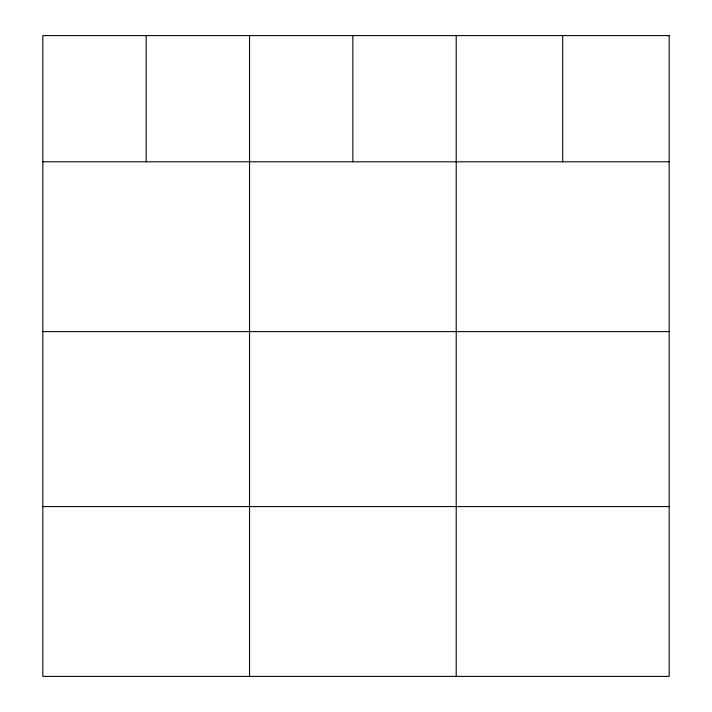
<?xml version="1.0" encoding="UTF-8"?>
<svg xmlns="http://www.w3.org/2000/svg" width="712" height="712" viewBox="0 0 712 712"><rect width="100%" height="100%" fill="white"/><g stroke="black" fill="none" stroke-linecap="round" stroke-linejoin="round"><path stroke-width="1.07" d="M42.827 161.793L669.173 161.793M42.827 331.614L669.173 331.614M42.827 506.579L669.173 506.579M562.694 35.6L562.694 161.793M456.214 35.6L456.214 676.4M352.867 35.6L352.867 161.793M249.52 35.6L249.52 676.4M146.174 35.6L146.174 161.793M669.173 35.6L42.827 35.6L42.827 676.4L669.173 676.4L669.173 35.6"/></g></svg>
